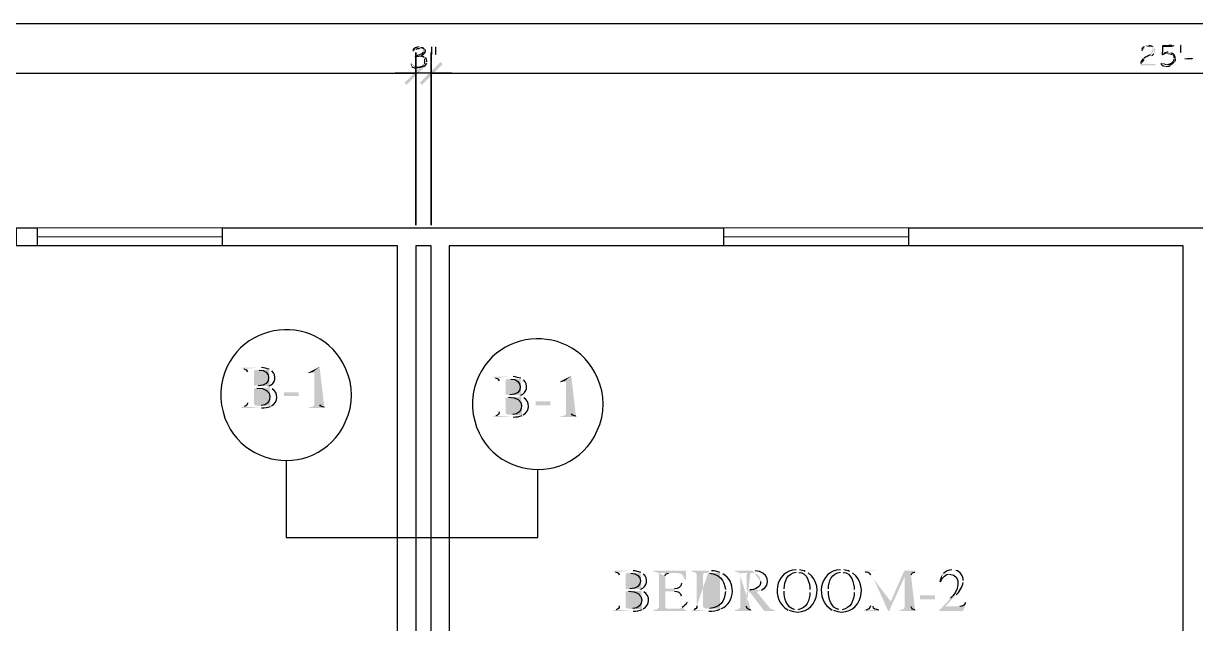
# Model space of a CAD drawing. Header units: inches. Extents: x -167 to 6071, y -6287 to -2731.
# Drawn here: x 1314.3 to 1541.8, y -5654.4 to -5538 of the extents above; entities that cross this region are included whole.
import ezdxf

# ---------------------------------------------------------------- set-up
doc = ezdxf.new("R2010")
doc.units = ezdxf.units.IN
doc.header["$LTSCALE"] = 96
doc.header["$MEASUREMENT"] = 0
doc.layers.add('Doors', color=5, linetype='Continuous', lineweight=9)
doc.layers.add('PDF_Geometry', color=7, linetype='Continuous', true_color=0x4a4a4a)
doc.layers.add('PDF_Solid Fills', color=7, linetype='Continuous')

msp = doc.modelspace()

# ---------------------------------------------------------------- hatches: boundary and pattern name
at = {"layer": 'PDF_Solid Fills', "true_color": 0x4a4a4a, "transparency": 33554559}
h = msp.add_hatch(color=251, dxfattribs=at)
h.paths.add_polyline_path([(1391.26, -5542.5), (1391.1, -5542.5)], flags=0)
h.paths.add_polyline_path([(1389.82, -5543.14), (1389.77, -5543.24), (1389.82, -5543.35), (1389.88, -5543.4), (1389.93, -5543.4), (1390.04, -5543.3), (1390.09, -5543.24), (1390.14, -5543.14), (1390.25, -5543.08), (1390.3, -5543.03), (1390.41, -5542.98), (1390.52, -5542.92)], flags=0)
h.paths.add_polyline_path([(1391.21, -5542.76), (1392.12, -5542.76), (1392.01, -5542.71), (1391.96, -5542.66), (1391.9, -5542.6), (1391.8, -5542.55), (1391.69, -5542.55), (1391.58, -5542.5), (1391.42, -5542.5)], flags=0)
h = msp.add_hatch(color=251, dxfattribs=at)
h.paths.add_polyline_path([(1392.12, -5542.76), (1391.32, -5542.76), (1391.37, -5542.76), (1391.53, -5542.82), (1391.64, -5542.82), (1391.74, -5542.87), (1391.8, -5542.92), (1391.85, -5542.92), (1391.96, -5543.03), (1391.96, -5543.14), (1392.01, -5543.24), (1392.01, -5543.3), (1391.96, -5543.4), (1391.96, -5543.51), (1391.85, -5543.56)], flags=0)
h.paths.add_polyline_path([(1390.3, -5544.31), (1390.2, -5544.36), (1390.2, -5544.42), (1390.25, -5544.52), (1390.36, -5544.58), (1390.41, -5544.58), (1390.52, -5544.52), (1390.68, -5544.47), (1390.94, -5544.47), (1391.05, -5544.42), (1391.26, -5544.42), (1392.06, -5544.36), (1391.96, -5544.31), (1391.85, -5544.31), (1391.74, -5544.26), (1391.64, -5544.2), (1391.48, -5544.2), (1391.53, -5544.2)], flags=0)
h.paths.add_polyline_path([(1392.22, -5542.98), (1392.17, -5542.87)], flags=0)
for points in [[(1393.5, -5542.44), (1393.4, -5542.5), (1393.4, -5542.55), (1393.34, -5542.71), (1393.34, -5543.88), (1393.4, -5543.94), (1393.4, -5544.04), (1393.5, -5544.1), (1393.61, -5544.04), (1393.61, -5542.5)], [(1394.25, -5542.44), (1394.14, -5542.55), (1394.14, -5543.94), (1394.2, -5544.04), (1394.25, -5544.1), (1394.36, -5544.04), (1394.41, -5543.99), (1394.41, -5542.6), (1394.36, -5542.5)], [(1539.05, -5542.34), (1539.05, -5543.67), (1538.94, -5543.72), (1538.84, -5543.67), (1538.84, -5543.56), (1538.78, -5543.51), (1538.78, -5542.34), (1538.84, -5542.18), (1538.84, -5542.12), (1538.94, -5542.07), (1539.05, -5542.12)], [(1535.58, -5543.78), (1535.48, -5543.83), (1536.06, -5543.88), (1536.17, -5543.83), (1536.33, -5543.83), (1536.44, -5543.78), (1536.6, -5543.78)], [(1541.13, -5544.63), (1541.02, -5544.63), (1540.92, -5544.68), (1540.22, -5544.68), (1540.12, -5544.74), (1539.69, -5544.74), (1539.64, -5544.84), (1539.69, -5544.95), (1540.97, -5544.95), (1541.02, -5544.9), (1541.18, -5544.9), (1541.29, -5544.84), (1541.29, -5544.79), (1541.24, -5544.68)], [(1533.88, -5545.8), (1531.42, -5545.86), (1531.16, -5545.86), (1531.16, -5546.18), (1531.37, -5546.18), (1531.42, -5546.12), (1533.82, -5546.07), (1533.88, -5546.07), (1533.98, -5546.02), (1534.04, -5545.96), (1533.98, -5545.86), (1533.98, -5545.8)]]:
    msp.add_hatch(color=251, dxfattribs=at).paths.add_polyline_path(points)
h = msp.add_hatch(color=251, dxfattribs=at)
h.paths.add_polyline_path([(1533.61, -5542.44), (1532.76, -5542.44), (1532.97, -5542.44), (1533.08, -5542.5), (1533.18, -5542.5), (1533.29, -5542.55), (1533.4, -5542.6), (1533.4, -5542.66), (1533.5, -5542.71), (1533.61, -5542.92), (1533.61, -5543.03), (1533.66, -5543.14), (1533.61, -5543.24), (1533.61, -5543.35), (1533.5, -5543.56), (1533.5, -5543.62), (1533.34, -5543.78), (1533.24, -5543.88), (1533.13, -5543.94), (1533.13, -5543.99), (1533.02, -5544.04)], flags=0)
h.paths.add_polyline_path([(1531.8, -5544.68), (1531.74, -5544.68), (1531.69, -5544.79)], flags=0)
h.paths.add_polyline_path([(1531.16, -5545.75), (1531.16, -5545.86), (1531.42, -5545.86), (1531.42, -5545.75), (1531.48, -5545.59), (1531.48, -5545.48)], flags=0)
h.paths.add_polyline_path([(1531.85, -5544.95), (1531.96, -5544.9), (1532.06, -5544.84), (1532.17, -5544.74), (1532.28, -5544.74), (1532.38, -5544.68), (1532.49, -5544.63), (1532.54, -5544.58), (1532.7, -5544.52), (1532.81, -5544.47), (1532.97, -5544.36), (1533.08, -5544.31), (1533.18, -5544.26), (1533.29, -5544.2)], flags=0)
h.paths.add_polyline_path([(1533.72, -5543.78), (1533.77, -5543.67), (1533.82, -5543.62), (1533.88, -5543.51), (1533.93, -5543.4), (1533.93, -5542.92), (1533.88, -5542.76), (1533.82, -5542.71), (1533.77, -5542.6), (1533.72, -5542.5)], flags=0)
h = msp.add_hatch(color=251, dxfattribs=at)
h.paths.add_polyline_path([(1532.76, -5542.12, 0.133918), (1531.8, -5542.44)], flags=0)
h.paths.add_polyline_path([(1531.37, -5542.98), (1531.32, -5543.08), (1531.26, -5543.19), (1531.32, -5543.3), (1531.42, -5543.35), (1531.58, -5543.19), (1531.58, -5543.14), (1531.64, -5543.03), (1531.69, -5542.98), (1531.69, -5542.92), (1531.74, -5542.87), (1531.85, -5542.76), (1531.96, -5542.71), (1532.01, -5542.6), (1532.12, -5542.55), (1532.17, -5542.55), (1532.28, -5542.5), (1532.38, -5542.44), (1533.61, -5542.44), (1533.56, -5542.34), (1533.34, -5542.23), (1533.24, -5542.23), (1533.13, -5542.18), (1533.02, -5542.18), (1532.86, -5542.12)], flags=0)
h = msp.add_hatch(color=251, dxfattribs=at)
h.paths.add_polyline_path([(1537.56, -5542.18), (1537.4, -5542.18), (1537.18, -5542.23)], flags=0)
h.paths.add_polyline_path([(1536.38, -5542.28), (1536.22, -5542.28)], flags=0)
h.paths.add_polyline_path([(1535.37, -5542.28), (1535.32, -5542.34), (1535.26, -5542.44), (1535.26, -5543.51), (1535.21, -5543.62), (1535.21, -5543.99), (1535.26, -5544.1), (1535.37, -5544.15), (1535.42, -5544.15), (1535.53, -5544.1), (1535.64, -5544.04), (1535.74, -5543.99), (1535.85, -5543.94), (1535.96, -5543.88), (1536.06, -5543.88), (1535.48, -5543.83), (1535.48, -5543.67), (1535.53, -5543.56), (1535.53, -5542.55), (1536.33, -5542.55), (1536.54, -5542.5), (1537.18, -5542.5), (1537.29, -5542.44), (1537.5, -5542.44), (1537.56, -5542.39), (1537.61, -5542.39), (1537.66, -5542.34), (1537.72, -5542.34), (1537.72, -5542.28), (1537.66, -5542.23), (1537.66, -5542.18)], flags=0)
h = msp.add_hatch(color=251, dxfattribs=at)
h.paths.add_polyline_path([(1392.06, -5544.36), (1391.26, -5544.42), (1391.48, -5544.42), (1391.69, -5544.52), (1391.8, -5544.52), (1391.9, -5544.58), (1392.01, -5544.68), (1392.06, -5544.74), (1392.17, -5544.84), (1392.22, -5544.95), (1392.22, -5545.06), (1392.28, -5545.16), (1392.28, -5545.43), (1392.22, -5545.54), (1392.22, -5545.64), (1392.17, -5545.75), (1392.12, -5545.8), (1392.01, -5545.91), (1391.9, -5545.96), (1391.85, -5546.07), (1391.8, -5546.07), (1391.69, -5546.12), (1391.64, -5546.18), (1391.53, -5546.23), (1391.42, -5546.23), (1391.32, -5546.28), (1391.16, -5546.28), (1391.05, -5546.34), (1390.68, -5546.34), (1391.85, -5546.39), (1391.96, -5546.34)], flags=0)
h.paths.add_polyline_path([(1392.54, -5545.64), (1392.54, -5545.43)], flags=0)
h.paths.add_polyline_path([(1392.28, -5544.58), (1392.22, -5544.52), (1392.17, -5544.47)], flags=0)
h = msp.add_hatch(color=251, dxfattribs=at)
h.paths.add_polyline_path([(1536.65, -5543.51), (1536.49, -5543.51)], flags=0)
h.paths.add_polyline_path([(1535.69, -5543.72), (1535.58, -5543.78), (1536.76, -5543.78), (1536.86, -5543.83), (1536.97, -5543.83), (1537.18, -5543.94), (1537.29, -5543.99), (1537.34, -5544.04), (1537.4, -5544.04), (1537.5, -5544.15)], flags=0)
h.paths.add_polyline_path([(1537.66, -5544.68), (1537.66, -5544.74), (1537.61, -5544.84), (1537.61, -5544.95)], flags=0)
h.paths.add_polyline_path([(1536.33, -5546.02), (1536.12, -5546.02), (1537.13, -5546.02), (1537.34, -5545.91), (1537.45, -5545.8), (1537.56, -5545.7), (1537.61, -5545.59), (1537.72, -5545.48), (1537.77, -5545.43), (1537.82, -5545.32)], flags=0)
h.paths.add_polyline_path([(1537.93, -5544.84), (1537.93, -5544.42), (1537.88, -5544.31), (1537.82, -5544.2), (1537.82, -5544.1), (1537.77, -5543.99), (1537.66, -5543.94), (1537.61, -5543.83), (1537.56, -5543.78), (1537.45, -5543.72), (1537.34, -5543.67), (1537.29, -5543.62), (1537.18, -5543.62), (1537.02, -5543.56), (1536.92, -5543.56), (1536.81, -5543.51)], flags=0)
h = msp.add_hatch(color=251, dxfattribs=at)
h.paths.add_polyline_path([(1389.61, -5545.7), (1389.5, -5545.75), (1389.45, -5545.75), (1389.45, -5545.96), (1389.5, -5546.07), (1389.5, -5546.18), (1389.61, -5546.23), (1389.66, -5546.34)], flags=0)
h.paths.add_polyline_path([(1390.41, -5546.6), (1390.52, -5546.66), (1390.84, -5546.66), (1390.94, -5546.6), (1391.21, -5546.6), (1391.32, -5546.55), (1391.42, -5546.55), (1391.58, -5546.5), (1391.69, -5546.5), (1391.74, -5546.44), (1391.85, -5546.39), (1390.68, -5546.34), (1390.3, -5546.34), (1390.2, -5546.28), (1390.09, -5546.23), (1389.98, -5546.18), (1389.93, -5546.07), (1389.82, -5546.02), (1389.77, -5545.91), (1389.77, -5545.86), (1389.66, -5545.75)], flags=0)
h = msp.add_hatch(color=251, dxfattribs=at)
h.paths.add_polyline_path([(1535.16, -5545.59), (1535.1, -5545.59), (1535.05, -5545.7), (1535.05, -5545.75)], flags=0)
h.paths.add_polyline_path([(1535.74, -5546.28), (1535.96, -5546.28)], flags=0)
h.paths.add_polyline_path([(1536.92, -5546.12), (1537.13, -5546.02), (1535.9, -5546.02), (1535.8, -5545.96), (1535.69, -5545.91), (1535.64, -5545.91), (1535.53, -5545.86), (1535.42, -5545.8), (1535.37, -5545.7), (1535.32, -5545.7), (1535.26, -5545.59)], flags=0)
at = {"layer": 'PDF_Solid Fills', "transparency": 33554559}
h = msp.add_hatch(color=256, dxfattribs=at)
h.paths.add_polyline_path([(1359.9, -5604.74), (1356.6, -5604.74), (1356.6, -5604.95), (1356.76, -5604.95), (1357.02, -5605)], flags=0)
h.paths.add_polyline_path([(1357.77, -5605.54), (1357.77, -5611.56)], flags=0)
h.paths.add_polyline_path([(1357.13, -5612.31), (1356.92, -5612.36), (1356.6, -5612.36), (1356.6, -5612.58), (1360.49, -5612.58)], flags=0)
h.paths.add_polyline_path([(1362.2, -5612.26), (1362.41, -5612.15), (1360.12, -5612.15), (1359.8, -5612.1), (1359.37, -5612.1), (1359.16, -5611.99), (1359, -5611.83), (1359, -5608.74), (1359.53, -5608.74), (1362.14, -5608.63), (1361.93, -5608.58), (1361.66, -5608.52), (1361.45, -5608.47), (1361.66, -5608.42), (1361.93, -5608.31), (1359, -5608.26), (1359, -5605.59), (1359.05, -5605.38), (1359.21, -5605.22), (1359.69, -5605.22), (1362.14, -5605.16), (1361.93, -5605.06)], flags=0)
h.paths.add_polyline_path([(1360.49, -5604.74), (1360.22, -5604.74)], flags=0)
h = msp.add_hatch(color=256, dxfattribs=at)
h.paths.add_polyline_path([(1362.14, -5605.16), (1359.69, -5605.22), (1360.01, -5605.22)], flags=0)
h.paths.add_polyline_path([(1359.8, -5608.26), (1359, -5608.26), (1361.93, -5608.31)], flags=0)
h.paths.add_polyline_path([(1362.46, -5605.38), (1362.3, -5605.27)], flags=0)
for points in [[(1371.74, -5604.58), (1369.56, -5605.7), (1369.56, -5605.86), (1369.82, -5605.75), (1370.09, -5605.7), (1370.3, -5605.64), (1370.41, -5605.64)], [(1420.6, -5606.34), (1418.41, -5607.46), (1418.41, -5607.62), (1418.68, -5607.51), (1418.94, -5607.46), (1419.16, -5607.4), (1419.26, -5607.4)], [(1442.89, -5644.15), (1436.6, -5644.15), (1436.6, -5644.36), (1436.81, -5644.36), (1437.08, -5644.42), (1437.29, -5644.47), (1437.45, -5644.58), (1441.24, -5644.63), (1441.29, -5644.63), (1441.56, -5644.68), (1441.77, -5644.74), (1441.98, -5644.79), (1442.14, -5644.95), (1442.2, -5645), (1442.36, -5645.16), (1442.46, -5645.38), (1442.52, -5645.59), (1442.62, -5645.86), (1442.89, -5645.86)], [(1456.54, -5648.2), (1455.32, -5648.36), (1458.09, -5651.99), (1460.06, -5651.99), (1460.06, -5651.78), (1460.01, -5651.78), (1459.8, -5651.72), (1459.64, -5651.67), (1459.21, -5651.46), (1459.05, -5651.24), (1458.84, -5651.03)]]:
    msp.add_hatch(color=256, dxfattribs=at).paths.add_polyline_path(points)
h = msp.add_hatch(color=256, dxfattribs=at)
h.paths.add_polyline_path([(1371.74, -5604.58), (1370.41, -5605.64), (1370.46, -5605.64), (1370.68, -5605.75), (1370.73, -5605.91), (1370.73, -5611.94), (1370.68, -5612.04), (1370.57, -5612.2), (1370.41, -5612.31), (1370.2, -5612.36), (1369.93, -5612.42), (1369.61, -5612.42), (1369.61, -5612.58), (1372.86, -5612.58), (1372.86, -5612.42), (1372.65, -5612.42)], flags=0)
h.paths.add_polyline_path([(1371.8, -5611.94), (1371.74, -5611.78)], flags=0)
h = msp.add_hatch(color=256, dxfattribs=at)
h.paths.add_polyline_path([(1408.76, -5606.5), (1405.45, -5606.5), (1405.45, -5606.71), (1405.61, -5606.71), (1405.88, -5606.76)], flags=0)
h.paths.add_polyline_path([(1406.62, -5607.3), (1406.62, -5613.32)], flags=0)
h.paths.add_polyline_path([(1405.98, -5614.07), (1405.77, -5614.12), (1405.45, -5614.12), (1405.45, -5614.34), (1409.34, -5614.34)], flags=0)
h.paths.add_polyline_path([(1411.05, -5614.02), (1411.26, -5613.91), (1408.97, -5613.91), (1408.65, -5613.86), (1408.22, -5613.86), (1408.01, -5613.75), (1407.85, -5613.59), (1407.85, -5610.5), (1408.38, -5610.5), (1411, -5610.39), (1410.78, -5610.34), (1410.52, -5610.28), (1410.3, -5610.23), (1410.52, -5610.18), (1410.78, -5610.07), (1407.85, -5610.02), (1407.85, -5607.35), (1407.9, -5607.14), (1408.06, -5606.98), (1408.54, -5606.98), (1411, -5606.92), (1410.78, -5606.82)], flags=0)
h.paths.add_polyline_path([(1409.34, -5606.5), (1409.08, -5606.5)], flags=0)
h = msp.add_hatch(color=256, dxfattribs=at)
h.paths.add_polyline_path([(1420.6, -5606.34), (1419.26, -5607.4), (1419.32, -5607.4), (1419.53, -5607.51), (1419.58, -5607.67), (1419.58, -5613.7), (1419.53, -5613.8), (1419.42, -5613.96), (1419.26, -5614.07), (1419.05, -5614.12), (1418.78, -5614.18), (1418.46, -5614.18), (1418.46, -5614.34), (1421.72, -5614.34), (1421.72, -5614.18), (1421.5, -5614.18)], flags=0)
h.paths.add_polyline_path([(1420.65, -5613.7), (1420.6, -5613.54)], flags=0)
h = msp.add_hatch(color=256, dxfattribs=at)
h.paths.add_polyline_path([(1362.14, -5608.63), (1359.53, -5608.74), (1359.58, -5608.74)], flags=0)
h.paths.add_polyline_path([(1360.38, -5612.1), (1360.12, -5612.15), (1362.41, -5612.15)], flags=0)
h.paths.add_polyline_path([(1362.52, -5608.84), (1362.36, -5608.74)], flags=0)
h = msp.add_hatch(color=256, dxfattribs=at)
h.paths.add_polyline_path([(1411, -5606.92), (1408.54, -5606.98), (1408.86, -5606.98)], flags=0)
h.paths.add_polyline_path([(1408.65, -5610.02), (1407.85, -5610.02), (1410.78, -5610.07)], flags=0)
h.paths.add_polyline_path([(1411.32, -5607.14), (1411.16, -5607.03)], flags=0)
h = msp.add_hatch(color=256, dxfattribs=at)
h.paths.add_polyline_path([(1411, -5610.39), (1408.38, -5610.5), (1408.44, -5610.5)], flags=0)
h.paths.add_polyline_path([(1409.24, -5613.86), (1408.97, -5613.91), (1411.26, -5613.91)], flags=0)
h.paths.add_polyline_path([(1411.37, -5610.6), (1411.21, -5610.5)], flags=0)
h = msp.add_hatch(color=256, dxfattribs=at)
h.paths.add_polyline_path([(1432.06, -5644.15), (1428.76, -5644.15), (1428.76, -5644.36), (1428.92, -5644.36), (1429.18, -5644.42)], flags=0)
h.paths.add_polyline_path([(1429.93, -5644.95), (1429.93, -5650.98)], flags=0)
h.paths.add_polyline_path([(1429.29, -5651.72), (1429.08, -5651.78), (1428.76, -5651.78), (1428.76, -5651.99), (1432.65, -5651.99)], flags=0)
h.paths.add_polyline_path([(1434.36, -5651.67), (1434.57, -5651.56), (1432.28, -5651.56), (1431.96, -5651.51), (1431.53, -5651.51), (1431.32, -5651.4), (1431.16, -5651.24), (1431.16, -5648.15), (1431.69, -5648.15), (1434.3, -5648.04), (1434.09, -5647.99), (1433.82, -5647.94), (1433.61, -5647.88), (1433.82, -5647.83), (1434.09, -5647.72), (1431.16, -5647.67), (1431.16, -5645), (1431.21, -5644.79), (1431.37, -5644.63), (1431.85, -5644.63), (1434.3, -5644.58), (1434.09, -5644.47)], flags=0)
h.paths.add_polyline_path([(1432.65, -5644.15), (1432.38, -5644.15)], flags=0)
h = msp.add_hatch(color=256, dxfattribs=at)
h.paths.add_polyline_path([(1434.3, -5644.58), (1431.85, -5644.63), (1432.17, -5644.63)], flags=0)
h.paths.add_polyline_path([(1431.96, -5647.67), (1431.16, -5647.67), (1434.09, -5647.72)], flags=0)
h.paths.add_polyline_path([(1434.62, -5644.79), (1434.46, -5644.68)], flags=0)
h = msp.add_hatch(color=256, dxfattribs=at)
h.paths.add_polyline_path([(1437.45, -5644.58), (1437.5, -5644.68), (1437.61, -5644.9), (1437.61, -5651.19), (1437.56, -5651.35), (1437.45, -5651.51), (1439.42, -5651.51), (1439.21, -5651.51), (1439, -5651.46), (1438.89, -5651.3), (1438.84, -5651.03), (1438.84, -5648.15), (1440.65, -5648.15), (1438.84, -5647.67), (1438.84, -5645.16)], flags=0)
h.paths.add_polyline_path([(1439.48, -5644.63), (1441.24, -5644.63)], flags=0)
h = msp.add_hatch(color=256, dxfattribs=at)
h.paths.add_polyline_path([(1447.32, -5644.15), (1443.96, -5644.15), (1443.96, -5644.36), (1444.22, -5644.42), (1444.44, -5644.42), (1444.65, -5644.52), (1444.81, -5644.63), (1444.92, -5644.79), (1444.97, -5644.95), (1444.97, -5650.98)], flags=0)
h.paths.add_polyline_path([(1444.49, -5651.72), (1444.22, -5651.78), (1443.96, -5651.78), (1443.96, -5651.99), (1447.32, -5651.99)], flags=0)
h.paths.add_polyline_path([(1449.5, -5651.62), (1449.72, -5651.51), (1446.94, -5651.51), (1446.68, -5651.46), (1446.46, -5651.4), (1446.3, -5651.3), (1446.2, -5651.14), (1446.2, -5645), (1446.25, -5644.79), (1446.36, -5644.63), (1446.41, -5644.63), (1446.62, -5644.58), (1449.66, -5644.58), (1449.45, -5644.52)], flags=0)
h.paths.add_polyline_path([(1447.85, -5644.15), (1447.58, -5644.15)], flags=0)
h = msp.add_hatch(color=256, dxfattribs=at)
h.paths.add_polyline_path([(1449.66, -5644.58), (1446.94, -5644.58), (1447.21, -5644.58), (1447.48, -5644.63)], flags=0)
h.paths.add_polyline_path([(1450.52, -5647.83), (1450.52, -5648.2)], flags=0)
h.paths.add_polyline_path([(1447.48, -5651.46), (1447.21, -5651.51), (1446.94, -5651.51), (1449.72, -5651.51)], flags=0)
h.paths.add_polyline_path([(1450.04, -5644.79), (1449.88, -5644.68)], flags=0)
h = msp.add_hatch(color=256, dxfattribs=at)
h.paths.add_polyline_path([(1455.8, -5644.15), (1452.38, -5644.15), (1452.38, -5644.36), (1452.65, -5644.36), (1452.86, -5644.42), (1453.08, -5644.47), (1453.24, -5644.58), (1455.64, -5644.58), (1455.9, -5644.63), (1456.12, -5644.68), (1456.33, -5644.74), (1456.54, -5644.79), (1456.86, -5645), (1456.97, -5645.16), (1457.08, -5645.27), (1457.18, -5645.43), (1457.24, -5645.64), (1457.29, -5645.8), (1457.34, -5646.02), (1457.34, -5646.28)], flags=0)
h.paths.add_polyline_path([(1455.26, -5647.88), (1454.94, -5647.94), (1454.62, -5647.94), (1457.5, -5647.94)], flags=0)
h.paths.add_polyline_path([(1456.33, -5644.2), (1456.06, -5644.15)], flags=0)
h = msp.add_hatch(color=256, dxfattribs=at)
h.paths.add_polyline_path([(1453.24, -5644.58), (1453.34, -5644.68), (1453.4, -5644.9), (1453.45, -5645.16), (1453.45, -5650.98), (1453.4, -5651.19), (1453.34, -5651.35), (1453.24, -5651.51), (1453.08, -5651.62), (1452.92, -5651.72), (1452.65, -5651.72), (1452.38, -5651.78), (1452.38, -5651.99), (1455.69, -5651.99), (1455.69, -5651.78), (1455.48, -5651.78)], flags=0)
h.paths.add_polyline_path([(1454.62, -5651.03), (1454.62, -5648.36), (1455.32, -5648.36), (1456.54, -5648.2), (1456.76, -5648.2), (1457.02, -5648.1), (1457.29, -5648.04), (1457.5, -5647.94), (1454.62, -5647.94), (1454.62, -5645.06), (1454.68, -5644.9), (1454.73, -5644.74), (1454.89, -5644.63), (1455.05, -5644.58), (1455.37, -5644.58)], flags=0)
h = msp.add_hatch(color=256, dxfattribs=at)
h.paths.add_polyline_path([(1464.44, -5643.99), (1464.28, -5643.99)], flags=0)
h.paths.add_polyline_path([(1462.68, -5651.78), (1464.38, -5651.72), (1464.17, -5651.72), (1463.96, -5651.67)], flags=0)
h.paths.add_polyline_path([(1461.93, -5648.1), (1461.93, -5647.67)], flags=0)
h.paths.add_polyline_path([(1464.28, -5644.42), (1464.54, -5644.42), (1466.25, -5644.36), (1466.04, -5644.31)], flags=0)
h.paths.add_polyline_path([(1464.92, -5643.99), (1464.7, -5643.99)], flags=0)
h = msp.add_hatch(color=256, dxfattribs=at)
h.paths.add_polyline_path([(1466.25, -5644.36), (1464.54, -5644.42), (1464.6, -5644.42), (1464.81, -5644.47)], flags=0)
h.paths.add_polyline_path([(1466.94, -5647.83), (1466.94, -5648.36)], flags=0)
h.paths.add_polyline_path([(1464.6, -5651.72), (1464.38, -5651.72), (1462.68, -5651.78), (1462.89, -5651.83)], flags=0)
h.paths.add_polyline_path([(1466.62, -5644.58), (1466.46, -5644.47)], flags=0)
h = msp.add_hatch(color=256, dxfattribs=at)
h.paths.add_polyline_path([(1473.02, -5643.99), (1472.86, -5643.99)], flags=0)
h.paths.add_polyline_path([(1471.26, -5651.78), (1472.97, -5651.72), (1472.76, -5651.72), (1472.54, -5651.67)], flags=0)
h.paths.add_polyline_path([(1470.52, -5648.1), (1470.52, -5647.67)], flags=0)
h.paths.add_polyline_path([(1472.86, -5644.42), (1473.13, -5644.42), (1474.84, -5644.36), (1474.62, -5644.31)], flags=0)
h.paths.add_polyline_path([(1473.5, -5643.99), (1473.29, -5643.99)], flags=0)
h = msp.add_hatch(color=256, dxfattribs=at)
h.paths.add_polyline_path([(1474.84, -5644.36), (1473.13, -5644.42), (1473.18, -5644.42), (1473.4, -5644.47)], flags=0)
h.paths.add_polyline_path([(1475.53, -5647.83), (1475.53, -5648.36)], flags=0)
h.paths.add_polyline_path([(1473.18, -5651.72), (1472.97, -5651.72), (1471.26, -5651.78), (1471.48, -5651.83)], flags=0)
h.paths.add_polyline_path([(1475.21, -5644.58), (1475.05, -5644.47)], flags=0)
h = msp.add_hatch(color=256, dxfattribs=at)
h.paths.add_polyline_path([(1479.9, -5644.15), (1477.5, -5644.15), (1477.5, -5644.36), (1477.66, -5644.36)], flags=0)
h.paths.add_polyline_path([(1478.68, -5644.95), (1478.68, -5645.16), (1479.21, -5645.54), (1482.14, -5651.99), (1482.62, -5650.12)], flags=0)
h = msp.add_hatch(color=256, dxfattribs=at)
h.paths.add_polyline_path([(1478.68, -5645.16), (1478.68, -5650.98)], flags=0)
h.paths.add_polyline_path([(1477.77, -5651.78), (1477.5, -5651.78), (1477.5, -5651.99), (1480.33, -5651.99), (1480.33, -5651.78), (1480.28, -5651.78)], flags=0)
h.paths.add_polyline_path([(1479.21, -5651.03), (1479.21, -5645.54)], flags=0)
h = msp.add_hatch(color=256, dxfattribs=at)
h.paths.add_polyline_path([(1487.58, -5644.15), (1485.24, -5644.15), (1482.62, -5650.12), (1482.14, -5651.99), (1482.3, -5651.99), (1485.34, -5645.27), (1486.57, -5645.16), (1486.57, -5644.95)], flags=0)
h.paths.add_polyline_path([(1487.32, -5644.42), (1487.58, -5644.36)], flags=0)
h = msp.add_hatch(color=256, dxfattribs=at)
h.paths.add_polyline_path([(1486.57, -5645.16), (1485.34, -5645.27), (1485.34, -5651.19), (1485.29, -5651.35), (1485.18, -5651.51), (1485.02, -5651.62), (1484.81, -5651.72), (1484.6, -5651.72), (1484.33, -5651.78), (1484.33, -5651.99), (1487.58, -5651.99), (1487.58, -5651.78), (1487.32, -5651.72)], flags=0)
h.paths.add_polyline_path([(1486.57, -5651.19), (1486.57, -5650.98)], flags=0)
h = msp.add_hatch(color=256, dxfattribs=at)
h.paths.add_polyline_path([(1494.57, -5643.99), (1494.46, -5643.99)], flags=0)
h.paths.add_polyline_path([(1492.86, -5644.68), (1492.7, -5644.84), (1494.04, -5644.84)], flags=0)
h.paths.add_polyline_path([(1494.25, -5649.48), (1492.06, -5651.83), (1493.18, -5651.08), (1495.32, -5648.84)], flags=0)
h.paths.add_polyline_path([(1496.7, -5646.44), (1496.7, -5646.07)], flags=0)
h.paths.add_polyline_path([(1495.26, -5644.1), (1494.84, -5643.99)], flags=0)
h = msp.add_hatch(color=256, dxfattribs=at)
h.paths.add_polyline_path([(1492.7, -5644.84), (1492.6, -5645), (1492.44, -5645.16), (1492.33, -5645.38), (1492.28, -5645.59), (1492.17, -5645.8), (1492.12, -5646.07), (1492.06, -5646.34), (1492.33, -5646.39), (1492.33, -5646.34)], flags=0)
h.paths.add_polyline_path([(1493.82, -5644.84), (1494.04, -5644.84)], flags=0)
h = msp.add_hatch(color=256, dxfattribs=at)
h.paths.add_polyline_path([(1442.25, -5646.5), (1441.98, -5646.5), (1441.98, -5646.6)], flags=0)
h.paths.add_polyline_path([(1440.65, -5647.67), (1438.84, -5647.67), (1440.65, -5648.15)], flags=0)
h.paths.add_polyline_path([(1441.93, -5649.06), (1441.98, -5649.27), (1442.25, -5649.27)], flags=0)
h = msp.add_hatch(color=256, dxfattribs=at)
h.paths.add_polyline_path([(1434.3, -5648.04), (1431.69, -5648.15), (1431.74, -5648.15)], flags=0)
h.paths.add_polyline_path([(1432.54, -5651.51), (1432.28, -5651.56), (1434.57, -5651.56)], flags=0)
h.paths.add_polyline_path([(1434.68, -5648.26), (1434.52, -5648.15)], flags=0)
h = msp.add_hatch(color=256, dxfattribs=at)
h.paths.add_polyline_path([(1443.53, -5650.02), (1443.16, -5650.02), (1443.16, -5650.12), (1443.05, -5650.34)], flags=0)
h.paths.add_polyline_path([(1442.14, -5651.3), (1441.93, -5651.4), (1441.72, -5651.46), (1441.45, -5651.51), (1437.45, -5651.51), (1437.29, -5651.62), (1437.08, -5651.72), (1436.86, -5651.72), (1436.6, -5651.78), (1436.6, -5651.99), (1443, -5651.99)], flags=0)
h = msp.add_hatch(color=256, dxfattribs=at)
h.paths.add_polyline_path([(1497.18, -5650.28), (1497.13, -5650.34)], flags=0)
h.paths.add_polyline_path([(1496.06, -5651.08), (1493.18, -5651.08), (1492.06, -5651.83), (1492.06, -5651.99), (1496.65, -5651.99), (1497.29, -5650.34)], flags=0)

# ---------------------------------------------------------------- linework, layer by layer
at = {"layer": 'Doors', "transparency": 33554687}
for points in [[(1352.92, -5577.59), (1316.92, -5577.59)], [(1352.92, -5579.35), (1316.92, -5579.35)], [(1486.14, -5577.59), (1450.14, -5577.59)], [(1486.14, -5579.35), (1450.14, -5579.35)]]:
    msp.add_lwpolyline(points, dxfattribs=at)
at = {"layer": 'PDF_Geometry'}
for points in [[(-112.1, -5537.96), (1695.9, -5537.96)], [(793.4, -5547.62), (1086.94, -5547.62), (1096.92, -5547.62), (1390.41, -5547.62), (1386.41, -5547.62)], [(1397.4, -5547.62), (1390.41, -5547.62)], [(1393.4, -5547.62), (1695.9, -5547.62)]]:
    msp.add_lwpolyline(points, dxfattribs=at)
for points in [[(1390.41, -5543.62), (1390.41, -5577.11)], [(1393.4, -5543.62), (1393.4, -5577.11)]]:
    msp.add_lwpolyline(points, close=True, dxfattribs=at)
at = {"layer": 'PDF_Geometry', "color": 7}
for points in [[(1312.92, -5581.11), (1312.92, -5577.59), (1316.92, -5577.59), (1316.92, -5581.11)], [(1352.92, -5581.11), (1352.92, -5577.59), (1391.9, -5577.59), (1450.14, -5577.59), (1450.14, -5581.11)], [(1486.14, -5581.11), (1486.14, -5577.59), (1579.69, -5577.59), (1579.69, -5581.11)], [(1213.93, -5829.06), (1320.92, -5829.06), (1320.92, -5785.59), (1324.44, -5785.59), (1324.44, -5818.6), (1386.89, -5818.6), (1386.89, -5581.11), (1242.94, -5581.11)], [(1533.66, -5714.6), (1539.42, -5714.6), (1539.42, -5581.11), (1396.92, -5581.11), (1396.92, -5714.6), (1436.44, -5714.6), (1436.44, -5730.6), (1440.44, -5730.6), (1440.44, -5734.07), (1436.44, -5734.07), (1436.44, -5738.07), (1432.92, -5738.07), (1432.92, -5734.07), (1398.89, -5734.07), (1398.89, -5778.07), (1432.92, -5778.07), (1432.92, -5774.07), (1436.44, -5774.07), (1436.44, -5841.16), (1439.26, -5843.99), (1436.76, -5846.44), (1416.97, -5866.23)], [(1352.7, -5608.1), (1352.54, -5609.43), (1352.54, -5610.71)], [(1377.66, -5612.68), (1377.88, -5611.35), (1377.93, -5610.07), (1377.88, -5608.79), (1377.66, -5607.46)], [(1401.56, -5609.86), (1401.4, -5611.19), (1401.4, -5612.47)], [(1426.52, -5614.44), (1426.73, -5613.11), (1426.78, -5611.83), (1426.73, -5610.55), (1426.52, -5609.22)], [(1365.24, -5622.82), (1365.24, -5637.7), (1414.09, -5637.7), (1414.09, -5624.52)]]:
    msp.add_lwpolyline(points, dxfattribs=at)
msp.add_lwpolyline([(1391.9, -5581.11), (1390.41, -5581.11), (1390.41, -6048.58), (1393.4, -6048.58), (1393.4, -5581.11)], close=True, dxfattribs=at)
at = {"layer": 'PDF_Geometry'}
for points in [[(1391.1, -5542.5), (1390.73, -5542.55), (1390, -5542.74), (1389.82, -5543.14)], [(1390.52, -5542.92), (1390.85, -5542.79), (1390.96, -5542.85), (1391.21, -5542.76)], [(1391.53, -5544.2), (1391.95, -5543.88), (1392.47, -5543.64), (1392.22, -5542.98)], [(1531.8, -5542.44), (1531.61, -5542.64), (1531.43, -5542.63), (1531.37, -5542.98)], [(1536.22, -5542.28), (1535.94, -5542.28), (1535.65, -5542.28), (1535.37, -5542.28)], [(1537.18, -5542.23), (1536.74, -5542.21), (1536.77, -5542.23), (1536.38, -5542.28)], [(1391.85, -5543.56), (1391.57, -5544.13), (1390.8, -5544.11), (1390.3, -5544.31)], [(1392.54, -5545.43), (1392.55, -5545.12), (1392.55, -5544.77), (1392.28, -5544.58)], [(1531.69, -5544.79), (1531.37, -5544.94), (1531.16, -5545.42), (1531.16, -5545.75)], [(1531.48, -5545.48), (1531.61, -5545.15), (1531.75, -5545.12), (1531.85, -5544.95)], [(1533.02, -5544.04), (1532.63, -5544.27), (1532.17, -5544.42), (1531.8, -5544.68)], [(1533.29, -5544.2), (1533.44, -5544.08), (1533.64, -5543.98), (1533.72, -5543.78)], [(1536.49, -5543.51), (1536.23, -5543.62), (1535.93, -5543.55), (1535.69, -5543.72)], [(1537.61, -5544.95), (1537.55, -5545.57), (1536.87, -5545.89), (1536.33, -5546.02)], [(1537.5, -5544.15), (1537.6, -5544.32), (1537.57, -5544.52), (1537.66, -5544.68)], [(1537.82, -5545.32), (1537.84, -5545.16), (1537.93, -5545.01), (1537.93, -5544.84)], [(1389.66, -5546.34), (1389.99, -5546.42), (1390.01, -5546.66), (1390.41, -5546.6)], [(1391.96, -5546.34), (1392.23, -5546.19), (1392.43, -5545.93), (1392.54, -5545.64)], [(1535.05, -5545.75), (1535.15, -5546.08), (1535.48, -5546.13), (1535.74, -5546.28)], [(1535.96, -5546.28), (1536.29, -5546.29), (1536.62, -5546.3), (1536.92, -5546.12)], [(1429.18, -5644.42), (1429.79, -5644.58), (1429.55, -5644.41), (1429.93, -5644.95)], [(1432.17, -5644.63), (1434.52, -5644.52), (1434.81, -5647.76), (1431.96, -5647.67)], [(1434.09, -5644.47), (1433.67, -5644.33), (1433.09, -5644.22), (1432.65, -5644.15)], [(1434.09, -5647.72), (1435.33, -5647.34), (1435.61, -5645.61), (1434.62, -5644.79)], [(1438.84, -5645.16), (1438.87, -5644.64), (1439.05, -5644.72), (1439.48, -5644.63)], [(1447.48, -5644.63), (1449.27, -5644.75), (1450.41, -5646.05), (1450.52, -5647.83)], [(1449.45, -5644.52), (1448.97, -5644.27), (1448.37, -5644.23), (1447.85, -5644.15)], [(1449.72, -5651.51), (1452.51, -5650.47), (1452.56, -5646), (1450.04, -5644.79)], [(1457.5, -5647.94), (1459.75, -5646.98), (1458.63, -5644.08), (1456.33, -5644.2)], [(1464.28, -5643.99), (1460.11, -5644.07), (1459.23, -5649.94), (1462.68, -5651.78)], [(1461.93, -5647.67), (1461.95, -5646.14), (1462.58, -5644.63), (1464.28, -5644.42)], [(1462.89, -5651.83), (1467.64, -5653.73), (1470.29, -5647.32), (1466.62, -5644.58)], [(1464.81, -5644.47), (1466.37, -5644.55), (1466.96, -5646.53), (1466.94, -5647.83)], [(1466.04, -5644.31), (1465.82, -5644.15), (1465.19, -5644.06), (1464.92, -5643.99)], [(1472.86, -5643.99), (1468.7, -5644.07), (1467.82, -5649.94), (1471.26, -5651.78)], [(1470.52, -5647.67), (1470.53, -5646.14), (1471.17, -5644.63), (1472.86, -5644.42)], [(1471.48, -5651.83), (1476.23, -5653.73), (1478.88, -5647.32), (1475.21, -5644.58)], [(1473.4, -5644.47), (1474.96, -5644.55), (1475.54, -5646.53), (1475.53, -5647.83)], [(1474.62, -5644.31), (1474.4, -5644.15), (1473.78, -5644.06), (1473.5, -5643.99)], [(1477.66, -5644.36), (1478.46, -5644.57), (1478.21, -5644.31), (1478.68, -5644.95)], [(1486.57, -5644.95), (1486.7, -5644.47), (1486.92, -5644.53), (1487.32, -5644.42)], [(1492.33, -5646.34), (1492.55, -5645.63), (1493.07, -5644.98), (1493.82, -5644.84)], [(1494.46, -5643.99), (1493.92, -5643.95), (1493.23, -5644.3), (1492.86, -5644.68)], [(1494.04, -5644.84), (1496.75, -5645.01), (1495.6, -5648.39), (1494.25, -5649.48)], [(1496.7, -5646.07), (1496.76, -5645.24), (1496.11, -5644.26), (1495.26, -5644.1)], [(1441.98, -5646.6), (1441.92, -5647.43), (1441.38, -5647.61), (1440.65, -5647.67)], [(1457.34, -5646.28), (1457.45, -5647.38), (1456.17, -5647.89), (1455.26, -5647.88)], [(1495.32, -5648.84), (1495.9, -5648.36), (1496.58, -5647.19), (1496.7, -5646.44)], [(1431.74, -5648.15), (1435.14, -5647.92), (1434.82, -5651.59), (1432.54, -5651.51)], [(1434.57, -5651.56), (1435.9, -5650.85), (1435.98, -5649.02), (1434.68, -5648.26)], [(1440.65, -5648.15), (1441.3, -5648.13), (1441.83, -5648.35), (1441.93, -5649.06)], [(1450.52, -5648.2), (1450.41, -5650.09), (1449.43, -5651.35), (1447.48, -5651.46)], [(1463.96, -5651.67), (1462.48, -5651.44), (1461.81, -5649.4), (1461.93, -5648.1)], [(1466.94, -5648.36), (1466.93, -5649.85), (1466.26, -5651.51), (1464.6, -5651.72)], [(1472.54, -5651.67), (1471.07, -5651.44), (1470.4, -5649.4), (1470.52, -5648.1)], [(1475.53, -5648.36), (1475.51, -5649.85), (1474.85, -5651.51), (1473.18, -5651.72)], [(1429.93, -5650.98), (1429.88, -5651.52), (1429.74, -5651.52), (1429.29, -5651.72)], [(1432.65, -5651.99), (1433.23, -5651.98), (1433.83, -5651.93), (1434.36, -5651.67)], [(1443.05, -5650.34), (1442.86, -5650.74), (1442.5, -5651.03), (1442.14, -5651.3)], [(1444.97, -5650.98), (1444.99, -5651.54), (1444.84, -5651.48), (1444.49, -5651.72)], [(1447.32, -5651.99), (1448.01, -5652.01), (1448.86, -5651.88), (1449.5, -5651.62)], [(1455.48, -5651.78), (1455.03, -5651.7), (1454.66, -5651.52), (1454.62, -5651.03)], [(1478.68, -5650.98), (1478.66, -5651.49), (1478.23, -5651.71), (1477.77, -5651.78)], [(1480.28, -5651.78), (1479.83, -5651.66), (1479.12, -5651.71), (1479.21, -5651.03)], [(1487.32, -5651.72), (1486.89, -5651.79), (1486.76, -5651.47), (1486.57, -5651.19)], [(1497.13, -5650.34), (1496.95, -5650.76), (1496.56, -5651.15), (1496.06, -5651.08)]]:
    msp.add_open_spline(points, degree=3, dxfattribs=at)
at = {"layer": 'PDF_Geometry', "color": 7}
for points in [[(1377.66, -5607.46), (1374.37, -5593.67), (1355.26, -5594.22), (1352.7, -5608.1)], [(1426.52, -5609.22), (1423.23, -5595.43), (1404.11, -5595.98), (1401.56, -5609.86)], [(1357.02, -5605), (1357.64, -5605.17), (1357.39, -5605), (1357.77, -5605.54)], [(1360.01, -5605.22), (1362.36, -5605.1), (1362.65, -5608.35), (1359.8, -5608.26)], [(1361.93, -5605.06), (1361.51, -5604.92), (1360.93, -5604.81), (1360.49, -5604.74)], [(1361.93, -5608.31), (1363.17, -5607.93), (1363.45, -5606.2), (1362.46, -5605.38)], [(1410.78, -5606.82), (1410.36, -5606.68), (1409.78, -5606.57), (1409.34, -5606.5)], [(1359.58, -5608.74), (1362.98, -5608.51), (1362.66, -5612.18), (1360.38, -5612.1)], [(1362.41, -5612.15), (1363.74, -5611.44), (1363.82, -5609.61), (1362.52, -5608.84)], [(1405.88, -5606.76), (1406.49, -5606.93), (1406.25, -5606.76), (1406.62, -5607.3)], [(1408.86, -5606.98), (1411.21, -5606.86), (1411.5, -5610.11), (1408.65, -5610.02)], [(1410.78, -5610.07), (1412.02, -5609.69), (1412.31, -5607.96), (1411.32, -5607.14)], [(1352.54, -5610.71), (1353.84, -5625.54), (1374.07, -5627.21), (1377.66, -5612.68)], [(1408.44, -5610.5), (1411.83, -5610.27), (1411.51, -5613.94), (1409.24, -5613.86)], [(1411.26, -5613.91), (1412.6, -5613.2), (1412.68, -5611.37), (1411.37, -5610.6)], [(1357.77, -5611.56), (1357.72, -5612.11), (1357.58, -5612.1), (1357.13, -5612.31)], [(1360.49, -5612.58), (1361.07, -5612.57), (1361.67, -5612.52), (1362.2, -5612.26)], [(1372.65, -5612.42), (1372.35, -5612.36), (1371.87, -5612.29), (1371.8, -5611.94)], [(1401.4, -5612.47), (1402.69, -5627.3), (1422.92, -5628.97), (1426.52, -5614.44)], [(1406.62, -5613.32), (1406.57, -5613.87), (1406.44, -5613.86), (1405.98, -5614.07)], [(1409.34, -5614.34), (1409.93, -5614.33), (1410.52, -5614.28), (1411.05, -5614.02)], [(1421.5, -5614.18), (1421.21, -5614.12), (1420.72, -5614.05), (1420.65, -5613.7)]]:
    msp.add_open_spline(points, degree=3, dxfattribs=at)
at = {"layer": 'PDF_Solid Fills', "color": 251, "true_color": 0x4a4a4a, "transparency": 33554559}
for points in [[(1388.22, -5549.43), (1388.65, -5549.86), (1392.22, -5545.43)], [(1388.22, -5549.43), (1388.65, -5549.86), (1392.22, -5545.43)], [(1388.65, -5549.86), (1392.22, -5545.43), (1392.65, -5545.86)], [(1388.65, -5549.86), (1392.22, -5545.43), (1392.65, -5545.86)], [(1395.21, -5545.43), (1391.64, -5549.86), (1391.21, -5549.43)], [(1395.21, -5545.43), (1391.64, -5549.86), (1391.21, -5549.43)], [(1395.64, -5545.86), (1395.21, -5545.43), (1391.64, -5549.86)], [(1395.64, -5545.86), (1395.21, -5545.43), (1391.64, -5549.86)]]:
    msp.add_solid(points, dxfattribs=at)
at = {"layer": 'PDF_Solid Fills', "transparency": 33554559}
for points in [[(1364.81, -5610.28), (1367.69, -5610.28), (1364.81, -5609.54), (1367.69, -5609.54)], [(1413.66, -5612.04), (1416.54, -5612.04), (1413.66, -5611.3), (1416.54, -5611.3)], [(1488.33, -5649.7), (1491.21, -5649.7), (1488.33, -5648.95), (1491.21, -5648.95)]]:
    msp.add_solid(points, dxfattribs=at)

doc.saveas('drawing.dxf')
